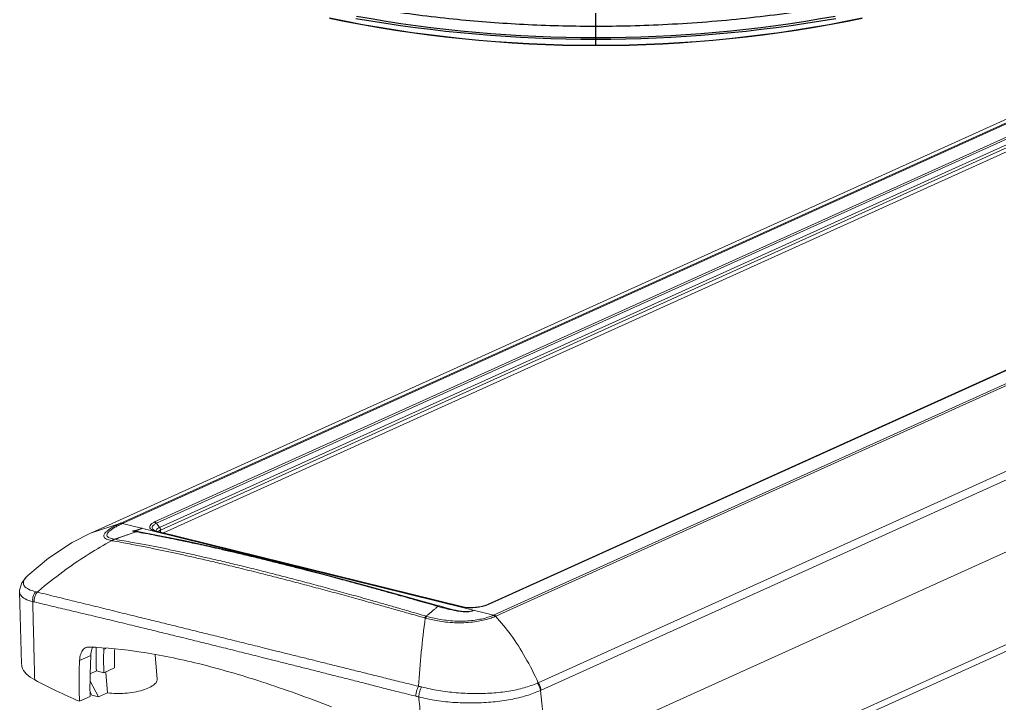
# Model space of a CAD drawing. Header units: millimetres. Extents: x 4688 to 5146, y 1130 to 1448.
# Drawn here: x 4868.7 to 4928.4, y 1194.2 to 1235.9 of the extents above; entities that cross this region are included whole.
import ezdxf

# ---------------------------------------------------------------- set-up
doc = ezdxf.new("R2010")
doc.units = ezdxf.units.MM
doc.header["$MEASUREMENT"] = 0
doc.linetypes.add('CENTER', pattern=[50.8, 31.75, -6.35, 6.35, -6.35])
doc.layers.get('0').update_dxf_attribs({"linetype": 'CONTINUOUS'})
doc.layers.add('from', color=7, linetype='CONTINUOUS', lineweight=13)

# ---------------------------------------------------------------- blocks, each defined once
blk = doc.blocks.new('A$C39682073')
at = {"color": 7, "linetype": 'Continuous'}
for p, q in [((8.765, 92.007), (98.185, 132.417)), ((8.963, 91.994), (98.383, 132.405)), ((96.971, 132.182), (6.249, 91.183)), ((11.753, 92.124), (98.829, 131.475)), ((11.913, 92.012), (98.981, 131.36)), ((99.255, 130.998), (12.187, 91.65)), ((99.348, 130.766), (12.27, 91.414)), ((99.38, 130.437), (12.522, 91.184)), ((127.79, 124.291), (40.72, 84.943)), ((127.891, 124.3), (40.815, 84.948)), ((130.681, 124.43), (41.261, 84.019)), ((130.886, 124.343), (41.466, 83.932)), ((137.719, 119.977), (45.145, 78.141)), ((137.97, 119.339), (45.396, 77.503)), ((139.005, 113.52), (45.963, 71.472)), ((6.246, 91.182), (8.733, 91.992)), ((8.963, 91.994), (41.261, 84.019)), ((10.136, 91.27), (9.966, 91.211)), ((10.056, 91.328), (10.018, 91.333)), ((10.046, 91.326), (10.046, 91.326)), ((10.185, 91.261), (10.136, 91.27)), ((10.386, 91.225), (10.185, 91.261)), ((10.583, 91.241), (10.297, 91.293)), ((11.669, 91.435), (11.668, 91.436)), ((11.814, 91.365), (11.668, 91.436)), ((38.507, 84.733), (11.812, 91.324)), ((11.915, 91.334), (11.814, 91.365)), ((11.913, 92.012), (12.187, 91.65)), ((38.602, 84.745), (11.914, 91.334)), ((12.27, 91.414), (12.273, 91.246)), ((6.238, 91.178), (6.246, 91.182)), ((8.048, 90.496), (8.016, 90.502)), ((8.276, 90.619), (8.243, 90.624)), ((10.557, 91.194), (10.386, 91.225)), ((14.448, 90.48), (10.581, 91.242)), ((100.409, 88.034), (32.592, 57.387)), ((0.707, 87.466), (0.708, 87.468)), ((32.791, 56.891), (101.253, 87.83)), ((0, 86.047), (0.169, 79.784)), ((35.972, 84.908), (35.777, 84.963)), ((36.062, 84.882), (35.972, 84.908)), ((36.15, 84.857), (36.062, 84.882)), ((36.785, 84.746), (36.09, 84.944)), ((36.317, 84.704), (36.41, 84.783)), ((36.508, 84.755), (36.41, 84.783)), ((37.625, 84.517), (37.62, 84.518)), ((38.75, 84.717), (38.6, 84.745)), ((40.722, 84.943), (40.595, 84.894)), ((35.311, 83.762), (35.254, 83.779)), ((35.448, 83.907), (35.391, 83.924)), ((6.405, 81.205), (6.346, 81.178)), ((7.326, 81.025), (7.494, 81.101)), ((5.22, 80.073), (6.202, 80.517)), ((11.793, 80.561), (11.977, 78.44)), ((8.263, 79.422), (7.337, 79.004)), ((6.685, 79.165), (6.147, 78.922)), ((7.337, 79.004), (6.685, 79.165)), ((7.495, 79.019), (7.49, 79.073)), ((7.662, 77.266), (7.495, 79.019)), ((6.867, 76.906), (6.132, 78.28)), ((6.134, 76.94), (5.217, 76.525)), ((6.289, 77.049), (6.13, 77.339)), ((6.867, 76.906), (6.289, 77.049)), ((7.662, 77.266), (6.867, 76.906)), ((45.329, 77.473), (45.963, 71.472))]:
    blk.add_line(p, q, dxfattribs=at)
for points in [[(10.297, 91.293), (10.218, 91.306), (10.153, 91.316), (10.099, 91.323), (10.056, 91.328)], [(6.236, 91.177), (4.576, 90.328), (2.517, 88.97), (0.708, 87.468)], [(36.091, 84.944), (30.137, 86.606), (24.362, 88.138), (19.105, 89.437), (14.448, 90.48)], [(0.706, 87.466), (0.588, 87.351), (0.192, 86.826), (0.004, 86.198), (0, 86.044)], [(37.62, 84.518), (37.334, 84.592), (36.785, 84.746)], [(40.595, 84.894), (40.176, 84.777), (39.68, 84.701), (39.18, 84.682), (38.75, 84.717)]]:
    blk.add_lwpolyline(points, dxfattribs=at)
for centre, radius, start, end in [((15.457, 77.198), 16.25, 114.31869, 114.44368), ((13.644, 81.551), 11.444, 114.14578, 114.31479), ((9.363, 94.614), 3.309, 284.04644, 285.90884), ((9.364, 94.609), 3.303, 285.9114, 286.24745), ((9.344, 94.678), 3.375, 286.25161, 287.78132), ((7.017, 100.58), 9.721, 289.71975, 290.29015), ((10.266, 90.918), 0.375, 79.61052, 83.31528), ((9.344, 94.678), 3.375, 287.77057, 293.07661), ((8.291, 97.107), 6.022, 290.37973, 291.33763), ((8.128, 97.531), 6.477, 291.31445, 293.07967), ((25.831, 57.83), 37.213, 118.60222, 125.64777), ((-10.626, -25.277), 118.382, 79.49486, 79.69234), ((10.515, 90.879), 0.369, 79.7012, 82.94946), ((-12.179, -33.616), 126.864, 79.08642, 79.49202), ((26.022, 57.56), 37.544, 125.84466, 129.95111), ((25.888, 57.721), 37.334, 129.95363, 130.70668), ((0.534, 82.51), 3.654, 74.02754, 76.33087), ((0.288, 80.986), 4.295, 76.57072, 78.47966), ((70.695, 205.677), 125.662, 254.04388, 254.1672), ((44.838, 114.36), 30.755, 254.28585, 255.09167), ((19.662, 24.804), 62.339, 74.09406, 74.28975), ((41.767, 102.871), 18.862, 255.12514, 256.24046), ((40.727, 98.643), 14.509, 256.26037, 257.13421), ((39.013, 86.945), 2.269, 257.13236, 259.44334), ((39.851, 87.196), 2.446, 291.08876, 293.21056), ((39.59, 87.685), 4.029, 294.01076, 294.49372), ((39.539, 88.196), 4.679, 293.88195, 294.31879), ((40.425, 78.785), 34.266, 177.10305, 178.88183), ((44.111, 77.729), 37.985, 177.39745, 181.19045), ((31.762, 64.797), 13.365, 76.01801, 77.234), ((47.214, 73.261), 5.301, 112.98303, 113.84395), ((30.786, 62.276), 15.149, 74.88304, 75.89912), ((47.753, 72.296), 5.716, 114.36096, 115.10108)]:
    blk.add_arc(centre, radius, start, end, dxfattribs=at)
for centre, major_axis, ratio, start_param, end_param in [((25.526, 72.698), (-10.907, 23.492), 0.655415, 0.922694, 1.008889), ((25.526, 72.698), (-10.528, 22.676), 0.655415, 0.916419, 1.0061), ((8.782, 80.359), (-0.842, 1.814), 0.655415, 0.861597, 0.916419), ((26.428, 73.105), (-10.059, 22.888), 0.661455, 0.949027, 1.01966)]:
    blk.add_ellipse(centre, major_axis=major_axis, ratio=ratio, start_param=start_param, end_param=end_param, dxfattribs=at)
for points, start_tangent, end_tangent in [([(11.557, 91.418), (11.39, 91.54), (11.325, 91.681), (11.368, 91.831), (11.514, 91.983), (11.753, 92.124)], (-0.894918, 0.446231), (0.903977, 0.427582)), ([(11.757, 92.126), (11.812, 92.103), (11.865, 92.065), (11.913, 92.012)], (0.970844, -0.239711), (0.603908, -0.797054)), ([(8.016, 90.502), (7.768, 90.562), (7.56, 90.64), (7.403, 90.747), (7.329, 90.894), (7.377, 91.08), (7.548, 91.284), (7.798, 91.481), (8.085, 91.662), (8.396, 91.83), (8.733, 91.992)], (-0.980317, 0.197432), (0.909756, 0.415143)), ([(8.243, 90.624), (8.001, 90.675), (7.806, 90.745), (7.667, 90.841), (7.606, 90.973), (7.656, 91.139), (7.818, 91.324), (8.053, 91.505), (8.322, 91.672), (8.615, 91.828), (8.932, 91.98)], (-0.986791, 0.161997), (0.910539, 0.413424)), ([(8.732, 91.992), (8.797, 91.996), (8.864, 91.992), (8.932, 91.98)], (0.990903, 0.13458), (0.972017, -0.234911)), ([(8.765, 92.007), (8.829, 92.011), (8.895, 92.006), (8.963, 91.994)], (0.991253, 0.131973), (0.970844, -0.239711)), ([(9.922, 91.308), (9.882, 91.315), (9.853, 91.322), (9.836, 91.329), (9.859, 91.342), (9.906, 91.351), (9.977, 91.364)], (-0.984068, 0.177795), (0.980861, 0.194707)), ([(10.136, 91.27), (10.077, 91.281), (10.021, 91.29), (9.969, 91.3), (9.922, 91.308)], (-0.983678, 0.179939), (-0.984068, 0.177795)), ([(9.977, 91.364), (10.066, 91.381), (10.166, 91.404)], (0.980861, 0.194707), (0.970083, 0.242775)), ([(10.038, 91.33), (10.046, 91.343), (10.083, 91.356), (10.14, 91.375), (10.214, 91.399)], (0.095489, 0.99543), (0.950452, 0.310872)), ([(10.046, 91.324), (10.038, 91.329), (10.038, 91.33)], (-0.986417, 0.164263), (0.095489, 0.99543)), ([(10.136, 91.27), (10.222, 91.29), (10.31, 91.29)], (0.943246, 0.332096), (0.993209, -0.116343)), ([(10.214, 91.399), (10.297, 91.429)], (0.950452, 0.310872), (0.940919, 0.338632)), ([(11.668, 91.435), (11.599, 91.497), (11.544, 91.619), (11.58, 91.751), (11.706, 91.885), (11.913, 92.012)], (-0.820688, 0.571376), (0.896763, 0.442511)), ([(11.812, 91.324), (11.557, 91.418)], (-0.965729, 0.259553), (-0.894918, 0.446231)), ([(11.817, 91.323), (11.866, 91.338)], (0.88292, 0.469524), (0.994738, 0.102451)), ([(11.866, 91.338), (11.914, 91.334)], (0.994738, 0.102451), (0.969591, -0.244731)), ([(12.187, 91.65), (12.007, 91.547), (11.907, 91.437), (11.89, 91.341)], (-0.912288, -0.409549), (0.155108, -0.987898)), ([(12.27, 91.414), (12.106, 91.319), (12.078, 91.297)], (-0.911269, -0.411813), (-0.757981, -0.652277)), ([(12.27, 91.414), (12.259, 91.496), (12.23, 91.577), (12.187, 91.65)], (-0.035804, 0.999359), (-0.587363, 0.809324)), ([(8.016, 90.502), (8.089, 90.551), (8.165, 90.592), (8.243, 90.624)], (0.801283, 0.598285), (0.942181, 0.335105)), ([(8.048, 90.496), (8.121, 90.545), (8.197, 90.587), (8.276, 90.619)], (0.80168, 0.597753), (0.94233, 0.334684)), ([(35.254, 83.779), (33.826, 84.186), (32.544, 84.548), (31.401, 84.87), (30.384, 85.154), (29.481, 85.406), (28.662, 85.632), (27.829, 85.86), (26.992, 86.088), (26.184, 86.304), (25.397, 86.512), (24.623, 86.716), (23.851, 86.918), (23.08, 87.119), (22.324, 87.314), (21.572, 87.507), (20.791, 87.704), (19.946, 87.915), (19.081, 88.128), (18.311, 88.314), (17.605, 88.483), (16.922, 88.643), (16.246, 88.8), (15.594, 88.95), (14.98, 89.09), (14.399, 89.221), (13.839, 89.346), (13.275, 89.469), (12.694, 89.593), (12.119, 89.713), (11.541, 89.831), (10.931, 89.953), (10.282, 90.08), (9.595, 90.212), (8.857, 90.351), (8.048, 90.496)], (-0.96123, 0.275749), (-0.984966, 0.172746)), ([(9.966, 91.211), (9.794, 91.151), (9.63, 91.093), (9.479, 91.041), (9.343, 90.993), (9.219, 90.95), (9.105, 90.91), (8.999, 90.873), (8.902, 90.839), (8.812, 90.807), (8.729, 90.778), (8.65, 90.751), (8.576, 90.725), (8.509, 90.701), (8.449, 90.68), (8.396, 90.661), (8.343, 90.643), (8.276, 90.619)], (-0.944135, -0.329558), (-0.94363, -0.331001)), ([(35.391, 83.924), (33.973, 84.337), (32.701, 84.704), (31.567, 85.029), (30.558, 85.316), (29.661, 85.57), (28.848, 85.798), (28.021, 86.028), (27.189, 86.257), (26.386, 86.475), (25.605, 86.684), (24.835, 86.889), (24.068, 87.092), (23.303, 87.292), (22.551, 87.488), (21.803, 87.68), (21.025, 87.877), (20.184, 88.087), (19.322, 88.299), (18.556, 88.484), (17.851, 88.652), (17.171, 88.811), (16.496, 88.966), (15.846, 89.114), (15.232, 89.252), (14.652, 89.381), (14.092, 89.503), (13.527, 89.624), (12.945, 89.745), (12.369, 89.862), (11.789, 89.977), (11.177, 90.096), (10.526, 90.219), (9.835, 90.347), (9.092, 90.48), (8.276, 90.619)], (-0.959561, 0.281502), (-0.986629, 0.162979)), ([(10.385, 91.225), (10.473, 91.245), (10.561, 91.245)], (0.942716, 0.333597), (0.992445, -0.122693)), ([(35.777, 84.963), (35.565, 85.023), (35.336, 85.089), (35.087, 85.159), (34.819, 85.235), (34.531, 85.317), (34.22, 85.405), (33.884, 85.499), (33.521, 85.602), (33.128, 85.712), (32.702, 85.831), (32.242, 85.959), (31.746, 86.097), (31.211, 86.245), (30.637, 86.404), (30.021, 86.573), (29.359, 86.753), (28.649, 86.946), (27.886, 87.151), (27.068, 87.369), (26.191, 87.601), (25.252, 87.847), (24.247, 88.107), (23.173, 88.381), (22.026, 88.669), (20.801, 88.971), (19.527, 89.279), (18.325, 89.562), (17.272, 89.805), (16.369, 90.008), (15.58, 90.182), (14.886, 90.333), (14.271, 90.463), (13.726, 90.577), (13.238, 90.677), (12.8, 90.765), (12.407, 90.843), (12.054, 90.912), (11.84, 90.953)], (-0.961714, 0.274054), (-0.981923, 0.18928)), ([(4.036, 87.993), (4.073, 88.024), (4.112, 88.052)], (0.742311, 0.670056), (0.811278, 0.584661)), ([(4.112, 88.052), (4.127, 88.063), (4.143, 88.07)], (0.811278, 0.584661), (0.952671, 0.304002)), ([(1.397, 86.06), (0.783, 86.271), (0.425, 86.548), (0.334, 86.887), (0.518, 87.268), (0.706, 87.467)], (-0.97163, 0.236507), (0.735355, 0.677682)), ([(1.146, 85.195), (0.476, 85.436), (0.093, 85.759), (0.004, 86.044)], (-0.971239, 0.238106), (-0.063412, 0.997987)), ([(1.146, 85.195), (1.148, 85.504), (1.235, 85.802), (1.397, 86.06)], (-0.12977, 0.991544), (0.647739, 0.761862)), ([(1.285, 85.164), (1.291, 85.47), (1.378, 85.766), (1.539, 86.023)], (-0.12118, 0.992631), (0.645283, 0.763944)), ([(34.715, 77.831), (33.11, 78.225), (31.717, 78.568), (30.451, 78.882), (29.236, 79.184), (28.022, 79.486), (26.803, 79.789), (25.607, 80.086), (24.48, 80.365), (23.324, 80.652), (22.238, 80.921), (21.308, 81.152), (20.492, 81.355), (19.706, 81.55), (18.918, 81.745), (18.14, 81.937), (17.372, 82.127), (16.612, 82.315), (15.85, 82.503), (15.079, 82.693), (14.302, 82.885), (13.529, 83.076), (12.761, 83.265), (12.004, 83.452), (11.271, 83.632), (10.55, 83.808), (9.776, 83.998), (8.938, 84.204), (8.067, 84.418), (7.229, 84.624), (6.382, 84.831), (5.551, 85.034), (4.753, 85.229), (3.986, 85.416), (3.221, 85.604), (2.418, 85.803), (1.539, 86.023)], (-0.971216, 0.238199), (-0.970129, 0.24259)), ([(1.146, 85.195), (1.185, 83.59), (1.225, 81.942), (1.267, 80.212), (1.312, 78.382)], (0.0244, -0.999702), (0.024562, -0.999698)), ([(34.477, 76.968), (32.876, 77.37), (31.487, 77.72), (30.224, 78.04), (29.012, 78.347), (27.802, 78.654), (26.586, 78.962), (25.394, 79.263), (24.27, 79.545), (23.115, 79.835), (22.032, 80.107), (21.104, 80.34), (20.289, 80.545), (19.505, 80.741), (18.719, 80.937), (17.941, 81.13), (17.174, 81.32), (16.414, 81.509), (15.653, 81.697), (14.882, 81.887), (14.106, 82.078), (13.332, 82.268), (12.563, 82.457), (11.805, 82.642), (11.072, 82.821), (10.35, 82.996), (9.574, 83.183), (8.734, 83.386), (7.86, 83.597), (7.019, 83.8), (6.168, 84.003), (5.332, 84.202), (4.529, 84.392), (3.756, 84.575), (2.985, 84.758), (2.174, 84.951), (1.285, 85.164)], (-0.969882, 0.243575), (-0.972574, 0.232592)), ([(35.391, 83.924), (35.428, 83.955), (35.457, 83.98), (35.486, 84.004), (35.519, 84.032), (35.556, 84.063), (35.596, 84.097), (35.639, 84.133), (35.685, 84.172), (35.734, 84.213), (35.788, 84.258), (35.846, 84.307), (35.908, 84.36), (35.976, 84.417), (36.05, 84.48), (36.133, 84.549), (36.223, 84.625), (36.317, 84.704)], (0.764238, 0.644935), (0.765218, 0.643772)), ([(35.972, 84.908), (36.021, 84.937), (36.066, 84.947), (36.09, 84.944)], (0.782385, 0.622795), (0.963116, -0.269088)), ([(36.41, 84.783), (36.457, 84.812), (36.502, 84.823), (36.526, 84.82)], (0.773004, 0.634402), (0.963503, -0.267696)), ([(37.62, 84.518), (37.507, 84.546), (37.311, 84.598), (37.14, 84.645), (36.992, 84.686), (36.862, 84.723), (36.746, 84.756)], (-0.970734, 0.240157), (-0.961841, 0.273611)), ([(39.556, 84.44), (39.46, 84.399), (39.352, 84.366), (39.231, 84.339), (39.091, 84.319), (38.926, 84.309), (38.732, 84.31), (38.506, 84.325), (38.255, 84.355), (37.994, 84.397), (37.737, 84.447), (37.496, 84.499)], (-0.901574, -0.432626), (-0.974949, 0.22243)), ([(39.556, 84.44), (39.458, 84.4), (39.348, 84.367), (39.221, 84.342), (39.074, 84.326), (38.904, 84.321), (38.704, 84.328), (38.476, 84.351), (38.227, 84.388), (37.974, 84.437), (37.73, 84.491), (37.625, 84.517)], (-0.901578, -0.432617), (-0.970844, 0.239711)), ([(38.503, 84.734), (38.555, 84.748), (38.6, 84.745)], (0.911266, 0.411819), (0.974332, -0.225114)), ([(38.854, 84.679), (38.597, 84.714)], (-0.99547, 0.09508), (-0.983003, 0.183588)), ([(40.483, 84.831), (40.093, 84.74), (39.674, 84.682), (39.252, 84.661), (38.854, 84.679)], (-0.96059, -0.277971), (-0.99547, 0.09508)), ([(40.731, 84.914), (40.483, 84.831)], (-0.932915, -0.360096), (-0.96059, -0.277971)), ([(40.819, 84.95), (40.762, 84.953), (40.722, 84.943)], (-0.982828, 0.184525), (-0.920332, -0.391139)), ([(35.311, 83.762), (34.967, 80.8), (34.715, 77.831)], (-0.134622, -0.990897), (-0.071632, -0.997431)), ([(35.254, 83.779), (35.3, 83.834), (35.345, 83.883), (35.391, 83.924)], (0.604109, 0.796902), (0.776733, 0.629829)), ([(41.433, 83.918), (41.051, 83.769), (40.604, 83.634), (40.069, 83.514), (39.426, 83.417), (38.673, 83.361), (37.863, 83.363), (37.087, 83.421), (36.408, 83.517), (35.82, 83.635), (35.311, 83.762)], (-0.91638, -0.40031), (-0.965103, 0.26187)), ([(35.311, 83.762), (35.356, 83.818), (35.402, 83.867), (35.448, 83.907)], (0.606958, 0.794734), (0.779045, 0.626968)), ([(41.23, 84.005), (40.872, 83.866), (40.451, 83.74), (39.947, 83.63), (39.34, 83.544), (38.632, 83.498), (37.871, 83.507), (37.139, 83.567), (36.493, 83.662), (35.932, 83.779), (35.448, 83.907)], (-0.914189, -0.405289), (-0.95947, 0.281811)), ([(41.433, 83.918), (41.365, 83.955), (41.297, 83.984), (41.23, 84.005)], (-0.854099, 0.52011), (-0.969624, 0.244601)), ([(41.466, 83.932), (41.397, 83.969), (41.329, 83.998), (41.261, 84.019)], (-0.857299, 0.514819), (-0.970844, 0.239711)), ([(41.433, 83.918), (42.762, 82.295), (44.014, 80.342), (45.145, 78.141)], (0.682808, -0.730598), (0.417744, -0.908565)), ([(5.22, 80.073), (5.252, 80.363), (5.316, 80.621), (5.411, 80.841), (5.533, 81.017), (5.679, 81.144), (5.759, 81.188)], (0.051113, 0.998693), (0.911232, 0.411893)), ([(5.759, 81.188), (5.846, 81.219), (6.028, 81.24)], (0.911232, 0.411893), (0.999585, -0.028796)), ([(6.028, 81.24), (10.57, 80.809), (15.57, 79.797), (21.07, 78.216), (27.145, 76.027)], (0.999585, -0.028796), (0.930359, -0.36665)), ([(6.202, 80.517), (6.234, 80.807), (6.298, 81.065), (6.355, 81.211)], (0.050658, 0.998716), (0.417105, 0.908858)), ([(1.312, 78.382), (0.57, 78.922), (0.203, 79.545), (0.172, 79.784)], (-0.880588, 0.473882), (-0.018094, 0.999836)), ([(5.217, 76.525), (5.18, 77.731), (5.181, 78.914), (5.22, 80.073)], (-0.046145, 0.998935), (0.051113, 0.998693)), ([(1.312, 78.382), (3.195, 77.431), (5.217, 76.525)], (0.880588, -0.473882), (0.921407, -0.3886)), ([(11.971, 78.44), (11.958, 78.293), (11.745, 78.006), (11.313, 77.731), (10.708, 77.498), (9.97, 77.321), (9.174, 77.219), (8.38, 77.2), (7.662, 77.266)], (0.083217, -0.996531), (-0.98724, 0.159241)), ([(34.477, 76.968), (34.52, 77.265), (34.602, 77.562), (34.715, 77.832)], (0.075325, 0.997159), (0.453655, 0.891178)), ([(34.737, 76.9), (34.786, 77.198), (34.873, 77.496), (34.991, 77.766)], (0.094566, 0.995519), (0.464869, 0.88538)), ([(45.071, 78.11), (43.917, 77.697), (42.589, 77.406), (41.126, 77.242), (39.58, 77.196), (38.008, 77.268), (36.47, 77.46), (34.991, 77.766)], (-0.914886, -0.403713), (-0.970437, 0.241356)), ([(45.329, 77.473), (45.278, 77.694), (45.19, 77.91), (45.071, 78.11)], (-0.142663, 0.989771), (-0.578017, 0.816025)), ([(45.396, 77.503), (45.347, 77.725), (45.262, 77.942), (45.145, 78.141)], (-0.133971, 0.990985), (-0.5715, 0.820602)), ([(45.329, 77.473), (44.133, 77.019), (42.749, 76.68), (41.217, 76.466), (39.593, 76.377), (37.93, 76.416), (36.297, 76.591), (34.737, 76.901)], (-0.908363, -0.418182), (-0.97063, 0.240576)), ([(34.737, 76.901), (34.918, 75.259), (35.104, 73.577), (35.299, 71.81), (35.505, 69.94)], (0.109572, -0.993979), (0.109659, -0.993969))]:
    blk.add_spline(points, degree=3, dxfattribs=dict(at, start_tangent=start_tangent, end_tangent=end_tangent))

msp = doc.modelspace()

# ---------------------------------------------------------------- linework, layer by layer
at = {"color": 1, "linetype": 'CENTER', "ltscale": 0.24}
msp.add_line((4903.816, 1234.288), (4903.816, 1394.309), dxfattribs=at)
at = {"color": 7, "linetype": 'Continuous'}
for centre, radius, start, end in [((4903.816, 1314.298), 80.011, 258.29749, 281.70251), ((4903.816, 1314.298), 80, 258.29819, 281.70181), ((4903.816, 1319.797), 85.126, 260.11124, 279.88876), ((4903.816, 1316.394), 81.629, 259.70308, 280.29641)]:
    msp.add_arc(centre, radius, start, end, dxfattribs=at)
at = {"color": 7, "linetype": 'Continuous', "start_tangent": (0.962677, -0.270651), "end_tangent": (0.962677, 0.270653)}
msp.add_spline([(4880.924, 1238.602), (4886.115, 1237.321), (4890.843, 1236.455), (4895.132, 1235.906), (4899.164, 1235.591), (4903.399, 1235.465), (4907.894, 1235.562), (4912.671, 1235.924), (4917.316, 1236.538), (4921.813, 1237.384), (4926.708, 1238.602)], degree=3, dxfattribs=at)

# ---------------------------------------------------------------- block references
at = {"layer": 'from', "xscale": 0.7, "yscale": 0.7, "zscale": 0.7}
msp.add_blockref('A$C39682073', (4868.705, 1140.772), dxfattribs=at)

doc.saveas('drawing.dxf')
